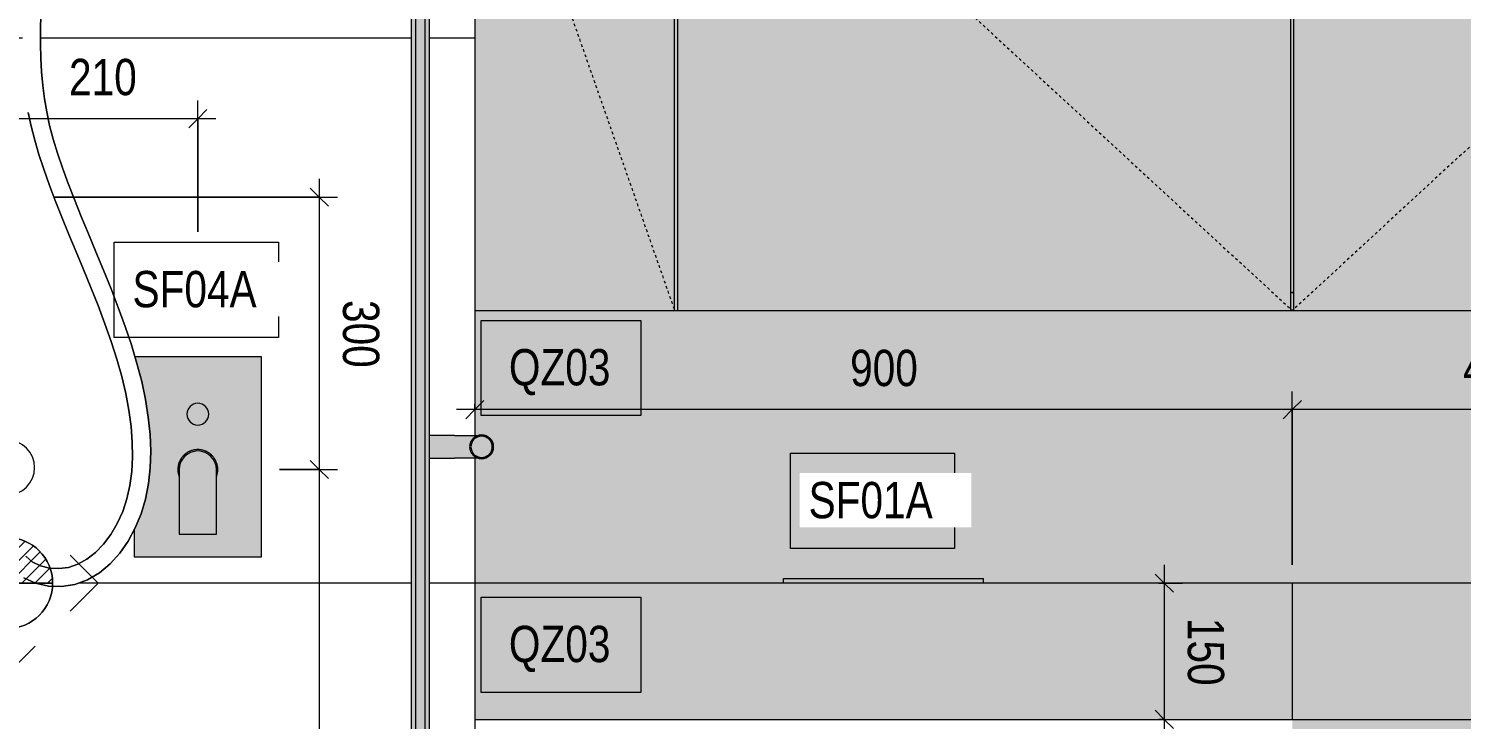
# Model space of a CAD drawing. Header units: millimetres. Extents: x -3813 to 49427, y -492 to 6205.
# Drawn here: x 6667 to 8245, y 675 to 1435 of the extents above; entities that cross this region are included whole.
import ezdxf

# ---------------------------------------------------------------- set-up
doc = ezdxf.new("R2010")
doc.units = ezdxf.units.MM
doc.linetypes.add('Dash', pattern=[6, 3, -3])
for name, color, linetype, lineweight in [('A-_ANOT----_A', 7, 'Continuous', 9), ('A-_ANOT----_D', 7, 'Continuous', 9), ('A-_ANOT----_D-20', 7, 'Continuous', 9), ('A-_ANOTTEXT_T', 7, 'Continuous', 9), ('A-_DETA----_E', 8, 'Continuous', 18), ('A-_DETA----_ED', 7, 'Continuous', 18), ('A-_DOOR----_E', 7, 'Continuous', 18), ('A-_FURT----_E', 7, 'Continuous', 18), ('A-_FURT----_H', 7, 'Dash', 18), ('A-_GENM----_M', 7, 'Continuous', 18), ('A-_WALL----_E', 1, 'Continuous', 18), ('A-_WALL----_H', 1, 'Continuous', 35), ('M-_SANIFIXR_A', 7, 'Continuous', 9), ('M-_SANIFIXR_E', 7, 'Continuous', 18)]:
    doc.layers.add(name, color=color, linetype=linetype, lineweight=lineweight)
doc.styles.add('AMGDT', font='AMGDT___.ttf', dxfattribs={"height": 50})
doc.styles.add('Arial_1', font='arial.ttf', dxfattribs={"width": 0.8, "height": 40})
doc.dimstyles.new('BSS_Diagonal_2_0mm_Arial_Right', dxfattribs={"dimscale": 304.8, "dimtxt": 40.810376, "dimasz": 0.065617, "dimexe": 0.065617, "dimexo": 0.065617, "dimgap": 0.045932, "dimtad": 1, "dimdec": 0, "dimzin": 0, "dimdsep": 46, "dimtxsty": 'Arial_1', "dimblk1": 'OBLIQUE', "dimblk2": 'OBLIQUE', "dimsah": 1, "dimcen": 0.09, "dimdle": 0.065617, "dimazin": 0, "dimtfac": 1, "dimtdec": 4, "dimtix": 1, "dimtmove": 0, "dimatfit": 3, "dimfxl": 1, "dimtvp": 1, "dimtolj": 1, "dimtzin": 0, "dimarcsym": 2})
pattern_1 = [(0, (7243.45, 225), (0, 600), []), (90, (7243.45, 225), (-600, 4e-14), [])]
pattern_2 = [(45, (-48.321, 0), (-7.07107, 7.07107), [])]

# ---------------------------------------------------------------- blocks, each defined once
blk = doc.blocks.new('BSS_Shower Door Hand Rail - BSS_Shower Door Hand Rail-1428563-ELEVATION C')
at = {"layer": 'A-_GENM----_M'}
for points in [[(1001.1, 975), (1007.5, 975), (1007.5, 987.5), (980, 987.5), (980, 975), (998.9, 975)], [(1024.8, 975), (1025, 975), (1025.4, 978.2), (1027.3, 982.1), (1029.2, 984.3), (1031.4, 985.8), (1034.3, 987.1), (1036.8, 987.2), (1030, 987.4), (1027.2, 987.2), (1018, 987.4), (1010, 987.5), (1007.5, 987.4), (1007.5, 975), (1024.8, 975)], [(1037.5, 962.5), (1046.3, 966.2), (1050, 975), (1046.3, 983.8), (1037.5, 987.5), (1028.7, 983.8), (1025, 975), (1028.7, 966.2), (1030, 965.6)], [(998.9, 962.5), (1007.5, 962.6), (1007.5, 975), (980, 975), (980, 962.5)], [(1007.5, 962.5), (1036.7, 962.8), (1036.3, 963), (1034.3, 962.9), (1030.7, 964.6), (1028.2, 966.8), (1026.9, 968.8), (1025.4, 971.8), (1024.8, 975), (1007.5, 975), (1007.5, 962.6)]]:
    blk.add_hatch(color=256, dxfattribs=at).paths.add_polyline_path(points)
for p, q in [((1007.5, 987.5), (980, 987.5)), ((980, 962.5), (1007.5, 962.5))]:
    blk.add_line(p, q, dxfattribs=at)
at = {"layer": 'A-_GENM----_M', "flags": 128}
for points in [[(1007.5, 987.5), (1008.7, 987.5), (1009.9, 987.5), (1011.1, 987.5), (1012.3, 987.5), (1013.5, 987.5), (1014.6, 987.5), (1015.8, 987.5), (1016.9, 987.5), (1018.1, 987.5), (1019.2, 987.5), (1020.3, 987.5), (1021.4, 987.5), (1022.4, 987.5), (1023.4, 987.5), (1024.4, 987.5), (1025.4, 987.5), (1026.4, 987.5), (1027.3, 987.5), (1028.2, 987.5), (1029, 987.5), (1029.8, 987.5), (1030.6, 987.5), (1031.4, 987.5), (1032.1, 987.5), (1032.7, 987.5), (1033.4, 987.5), (1034, 987.5), (1034.5, 987.5), (1035, 987.5), (1035.5, 987.5), (1035.9, 987.5), (1036.2, 987.5), (1036.6, 987.5), (1036.8, 987.5), (1037.1, 987.5), (1037.2, 987.5), (1037.4, 987.5), (1037.5, 987.5), (1037.5, 987.5)], [(1037.5, 987.5), (1038, 987.5), (1038.5, 987.5), (1039, 987.4), (1039.5, 987.3), (1040, 987.3), (1040.5, 987.1), (1041, 987), (1041.4, 986.9), (1041.9, 986.7), (1042.4, 986.5), (1042.8, 986.3), (1043.3, 986.1), (1043.7, 985.8), (1044.1, 985.6), (1044.6, 985.3), (1045, 985), (1045.4, 984.7), (1045.7, 984.4), (1046.1, 984.1), (1046.5, 983.7), (1046.8, 983.3), (1047.1, 983), (1047.4, 982.6), (1047.7, 982.2), (1048, 981.8), (1048.3, 981.3), (1048.5, 980.9), (1048.8, 980.4), (1049, 980), (1049.2, 979.5), (1049.3, 979.1), (1049.5, 978.6), (1049.6, 978.1), (1049.7, 977.6), (1049.8, 977.1), (1049.9, 976.6), (1049.9, 976.1), (1050, 975.6), (1050, 975.1), (1050, 975)], [(1037.5, 962.5), (1037.4, 962.5), (1037.3, 962.5), (1037.1, 962.5), (1036.9, 962.5), (1036.6, 962.5), (1036.3, 962.5), (1036, 962.5), (1035.6, 962.5), (1035.1, 962.5), (1034.6, 962.5), (1034.1, 962.5), (1033.5, 962.5), (1032.9, 962.5), (1032.3, 962.5), (1031.6, 962.5), (1030.8, 962.5), (1030.1, 962.5), (1029.2, 962.5), (1028.4, 962.5), (1027.5, 962.5), (1026.6, 962.5), (1025.7, 962.5), (1024.7, 962.5), (1023.7, 962.5), (1022.7, 962.5), (1021.6, 962.5), (1020.6, 962.5), (1019.5, 962.5), (1018.4, 962.5), (1017.2, 962.5), (1016.1, 962.5), (1014.9, 962.5), (1013.8, 962.5), (1012.6, 962.5), (1011.4, 962.5), (1010.2, 962.5), (1009, 962.5), (1007.8, 962.5), (1007.5, 962.5)], [(1050, 975), (1050, 974.5), (1050, 974), (1049.9, 973.5), (1049.8, 973), (1049.8, 972.5), (1049.6, 972), (1049.5, 971.5), (1049.4, 971.1), (1049.2, 970.6), (1049, 970.1), (1048.8, 969.7), (1048.6, 969.2), (1048.3, 968.8), (1048.1, 968.4), (1047.8, 967.9), (1047.5, 967.5), (1047.2, 967.1), (1046.9, 966.8), (1046.6, 966.4), (1046.2, 966), (1045.8, 965.7), (1045.5, 965.4), (1045.1, 965.1), (1044.7, 964.8), (1044.3, 964.5), (1043.8, 964.2), (1043.4, 964), (1042.9, 963.7), (1042.5, 963.5), (1042, 963.3), (1041.6, 963.2), (1041.1, 963), (1040.6, 962.9), (1040.1, 962.8), (1039.6, 962.7), (1039.1, 962.6), (1038.6, 962.6), (1038.1, 962.5), (1037.6, 962.5), (1037.5, 962.5)]]:
    blk.add_lwpolyline(points, dxfattribs=at)
at = {"layer": 'A-_GENM----_M', "lineweight": 35}
for start, end in [(0, 180), (180, 0)]:
    blk.add_arc((1037.5, 975), 12.5, start, end, dxfattribs=at)
blk = doc.blocks.new('BSS_BASIN CABINET_C5-MASTER BATH - BSS_BASIN CABINET_C5-MASTER BATH-1443924-ELEVATION C')
at = {"layer": 'A-_GENM----_M'}
for points in [[(1030, 675), (1930, 675), (1930, 825), (1030, 825)], [(1930, 675), (2830, 675), (2830, 825), (1930, 825)], [(2644.3, 655), (2810, 655), (2810, 675), (1950, 675), (1950, 655), (2612.5, 655)]]:
    blk.add_hatch(color=256, dxfattribs=at).paths.add_polyline_path(points)
h = blk.add_hatch(color=256, dxfattribs=at)
h.paths.add_polyline_path([(1930, 225), (1950, 225), (1950, 675), (1930, 675), (1930, 245)])
h.paths.add_polyline_path([(2830, 225), (2830, 675), (2810, 675), (2810, 225)])
for p, q in [((1930, 825), (1030, 825)), ((1930, 825), (1930, 675)), ((2830, 825), (1930, 825)), ((1030, 675), (1930, 675)), ((1930, 675), (2830, 675))]:
    blk.add_line(p, q, dxfattribs=at)
blk = doc.blocks.new('BSS_MIRROR CABINET_C5-MASTER BATH - BSS_MIRROR CABINET_C5-MASTER BATH-1428565-ELEVATION C')
at = {"layer": 'A-_FURT----_E'}
h = blk.add_hatch(color=256, dxfattribs=at)
h.paths.add_polyline_path([(1030, 1125), (1250, 1125), (1250, 2380), (1030, 2380), (1030, 1247.7)])
h.paths.add_polyline_path([(1253, 1125), (1928.5, 1125), (1928.5, 2380), (1253, 2380), (1253, 1247.7)])
h = blk.add_hatch(color=256, dxfattribs=at)
h.paths.add_polyline_path([(2610, 1125), (2610, 2380), (2607, 2380), (2607, 1125)])
h.paths.add_polyline_path([(1250, 1125), (1253, 1125), (1253, 2380), (1250, 2380), (1250, 1145)])
h.paths.add_polyline_path([(1931.5, 1125), (1931.5, 1145), (1928.5, 1145), (1928.5, 1125)])
h.paths.add_polyline_path([(1928.5, 2360), (1931.5, 2360), (1931.5, 2380), (1928.5, 2380), (1928.5, 2363.7)])
h = blk.add_hatch(color=256, dxfattribs=at)
h.paths.add_polyline_path([(2233, 1125), (2607, 1125), (2607, 2380), (1931.5, 2380), (1931.5, 1125)])
h.paths.add_polyline_path([(2644.3, 1125), (2830, 1125), (2830, 2380), (2610, 2380), (2610, 1125)])
blk.add_hatch(color=256, dxfattribs=at).paths.add_polyline_path([(1931.5, 1145), (1931.5, 2360), (1928.5, 2360), (1928.5, 1145)])
for p, q in [((1250, 1125), (1250, 2380)), ((1253, 2380), (1253, 1125)), ((1928.5, 1125), (1928.5, 2380)), ((1931.5, 2380), (1931.5, 1125)), ((1928.5, 1145), (1931.5, 1145)), ((1931.5, 1145), (1928.5, 1145)), ((1030, 1125), (1250, 1125)), ((1250, 1125), (1253, 1125)), ((1253, 1125), (1928.5, 1125)), ((1928.5, 1125), (1931.5, 1125)), ((1931.5, 1125), (2607, 1125))]:
    blk.add_line(p, q, dxfattribs=at)
at = {"layer": 'A-_FURT----_H'}
for p, q in [((1030, 1752.5), (1250, 1125)), ((1250, 1752.5), (1930, 1125)), ((2610, 1752.5), (1930, 1125))]:
    blk.add_line(p, q, dxfattribs=at)
blk = doc.blocks.new('BSS_GESSI_SM_49079 - 29046000-1428573-ELEVATION C')
at = {"layer": 'M-_SANIFIXR_E'}
h = blk.add_hatch(color=256, dxfattribs=at)
h.paths.add_polyline_path([(664.4, 854), (795, 854), (795, 1074), (655.8, 1074), (659.2, 1062.2), (664.1, 1042.5), (667.6, 1025.2), (670.8, 1004.1), (672.5, 988.1), (673.2, 968.7), (672.6, 950.9), (670.4, 932.4), (667.4, 917.3), (662.3, 900.3), (655.2, 883.9), (655, 883.2), (655, 854)])
h.paths.add_polyline_path([(704.5, 879), (704.3, 942.8), (703.7, 944.3), (703, 950), (704.1, 956.8), (705.6, 960.3), (705.9, 961), (709.4, 965.6), (714.7, 969.4), (719.7, 971.3), (725, 972), (731.8, 970.9), (735.6, 969.2), (736.5, 968.7), (740.6, 965.6), (744.4, 960.3), (746.3, 955.1), (747, 950), (745.9, 943.2), (745.5, 942.4), (745.5, 879)])
h.paths.add_polyline_path([(725, 999), (724.2, 999.4), (719.4, 1000.5), (716.4, 1002.9), (715.4, 1004.8), (713.3, 1008.7), (713, 1011), (713.4, 1013.3), (715.4, 1018.1), (716.6, 1019.6), (718.8, 1021), (721.5, 1021.9), (725.5, 1022.8), (726.2, 1022.6), (730.9, 1021.3), (733.6, 1019.1), (734.9, 1016.7), (736.7, 1013.3), (737, 1011), (736.6, 1008.7), (734.5, 1003.9), (732.8, 1002), (731.3, 1001), (728.9, 1000.2), (725.3, 999.1)])
for points in [[(725, 999), (725, 1023), (716.5, 1019.4), (713, 1011), (716.5, 1002.5), (722.3, 1000.1)], [(725, 999), (733.5, 1002.5), (737, 1011), (733.5, 1019.5), (725, 1023), (725, 1000.7)], [(704.5, 942.4), (704.5, 950), (705.4, 955.7), (707.2, 960.3), (710.5, 964.5), (714.9, 967.8), (719.7, 969.8), (725, 970.5), (725, 972), (718.2, 970.9), (711.6, 967.3), (707.1, 962.7), (704, 956.3), (703, 950), (704.3, 942.8)], [(704.5, 879), (745.5, 879), (745.5, 950), (744.6, 955.7), (742.8, 960.3), (739.5, 964.5), (735.2, 967.8), (730.3, 969.8), (725, 970.5), (719.7, 969.8), (714.7, 967.7), (710.5, 964.5), (707.2, 960.3), (705.2, 955.3), (704.5, 950), (704.5, 906.3)], [(745.5, 942.4), (746, 943.7), (747, 950), (745.9, 956.8), (742.6, 963.1), (737.4, 968), (731.3, 971), (725, 972), (725.1, 970.5), (730.3, 969.8), (735.3, 967.7), (739.5, 964.5), (742.8, 960.1), (744.8, 955.1), (745.5, 948.8), (745.5, 942.4)]]:
    blk.add_hatch(color=256, dxfattribs=at).paths.add_polyline_path(points)
h = blk.add_hatch(color=256, dxfattribs=at)
h.paths.add_polyline_path([(724.2, 999.4), (717.3, 1001.9), (719.7, 1000.4), (722.3, 999.8)])
h.paths.add_polyline_path([(716.2, 1003.2), (713, 1011), (713.3, 1008.7), (716.1, 1003.5)])
h.paths.add_polyline_path([(713, 1011), (716.1, 1018.9), (714.9, 1017.1), (713.4, 1013.3), (713.2, 1012.2)])
h.paths.add_polyline_path([(716.5, 1019.5), (723.7, 1022.5), (718.8, 1021), (717.9, 1020.5), (716.6, 1019.6)])
h = blk.add_hatch(color=256, dxfattribs=at)
h.paths.add_polyline_path([(726.3, 999.5), (730.5, 1000.7), (732.1, 1001.5), (732.6, 1002.2), (726.8, 999.7)])
h.paths.add_polyline_path([(737, 1011), (736.7, 1013.3), (734.6, 1016.7), (736.6, 1012)])
h.paths.add_polyline_path([(733.5, 1002.5), (734.9, 1004.3), (736.6, 1008.7), (737, 1011), (733.6, 1002.7)])
h.paths.add_polyline_path([(733.5, 1019.5), (730.6, 1021.5), (726.2, 1022.5), (733.3, 1019.6)])
for p, q in [((795, 1074), (655.8, 1074)), ((795, 854), (795, 1074)), ((704.5, 950), (704.5, 879)), ((745.5, 879), (745.5, 950)), ((655, 883.5), (655, 854)), ((704.5, 879), (745.5, 879)), ((655, 854), (795, 854))]:
    blk.add_line(p, q, dxfattribs=at)
at = {"layer": 'M-_SANIFIXR_E', "flags": 128}
for points in [[(725, 972), (724.1, 972), (723.2, 971.9), (722.4, 971.8), (721.5, 971.7), (720.6, 971.6), (719.8, 971.4), (718.9, 971.1), (718.1, 970.9), (717.2, 970.6), (716.4, 970.3), (715.6, 969.9), (714.8, 969.5), (714.1, 969.1), (713.3, 968.6), (712.6, 968.2), (711.9, 967.6), (711.2, 967.1), (710.5, 966.5), (709.8, 965.9), (709.2, 965.3), (708.6, 964.7), (708, 964), (707.5, 963.3), (707, 962.6), (706.5, 961.9), (706, 961.1), (705.6, 960.4), (705.2, 959.6), (704.8, 958.8), (704.5, 958), (704.2, 957.1), (703.9, 956.3), (703.7, 955.5), (703.5, 954.6), (703.3, 953.7), (703.2, 952.9), (703.1, 952), (703, 951.1), (703, 950.2), (703, 949.4), (703.1, 948.5), (703.1, 947.6), (703.2, 946.7), (703.4, 945.9), (703.6, 945), (703.8, 944.1), (704, 943.3), (704.3, 942.5), (704.5, 942)], [(745.5, 942), (745.8, 942.9), (746.1, 943.7), (746.3, 944.5), (746.5, 945.4), (746.7, 946.3), (746.8, 947.1), (746.9, 948), (747, 948.9), (747, 949.8), (747, 950.6), (746.9, 951.5), (746.9, 952.4), (746.8, 953.3), (746.6, 954.1), (746.4, 955), (746.2, 955.9), (746, 956.7), (745.7, 957.5), (745.4, 958.3), (745, 959.2), (744.6, 959.9), (744.2, 960.7), (743.8, 961.5), (743.3, 962.2), (742.8, 962.9), (742.3, 963.6), (741.7, 964.3), (741.1, 965), (740.5, 965.6), (739.9, 966.2), (739.2, 966.8), (738.5, 967.4), (737.8, 967.9), (737.1, 968.4), (736.3, 968.9), (735.6, 969.3), (734.8, 969.7), (734, 970.1), (733.2, 970.4), (732.4, 970.7), (731.5, 971), (730.7, 971.3), (729.8, 971.5), (729, 971.6), (728.1, 971.8), (727.2, 971.9), (726.4, 972), (725.5, 972), (725, 972)]]:
    blk.add_lwpolyline(points, dxfattribs=at)
at = {"layer": 'M-_SANIFIXR_E'}
for centre, radius, start, end in [((725, 1011), 12, 90, 270), ((725, 1011), 12, 270, 90), ((725, 950), 20.5, 0, 180), ((725, 950), 22, 129.5802, 140.4198), ((725, 950), 22, 111.9872, 123.4498), ((725, 950), 22, 90, 106.682), ((725, 950), 22, 73.318, 90), ((725, 950), 22, 56.5502, 68.0128), ((725, 950), 22, 39.7067, 50.4198), ((725, 950), 22, 163.318, 196.682), ((725, 950), 22, 146.4119, 158.0128), ((725, 950), 22, 21.9872, 33.5881), ((725, 950), 22, 343.318, 16.682)]:
    blk.add_arc(centre, radius, start, end, dxfattribs=at)
blk = doc.blocks.new('BSS_Shower Glass Door - 650_2200-1428577-ELEVATION C')
at = {"layer": 'A-_DOOR----_E'}
blk.add_hatch(color=256, dxfattribs=at).paths.add_polyline_path([(975, -20), (975, 2180), (965, 2180), (965, -20)])
blk = doc.blocks.new('BSS_TECE_AP_9240402 - Flush Plate-1332229-ELEVATION C')
at = {"layer": 'M-_SANIFIXR_E'}
blk.add_hatch(color=256, dxfattribs=at).paths.add_polyline_path([(1370, 825), (1590, 825), (1590, 830), (1370, 830)])
for p, q in [((1370, 830), (1590, 830)), ((1370, 825), (1370, 830)), ((1590, 825), (1590, 830))]:
    blk.add_line(p, q, dxfattribs=at)
blk = doc.blocks.new('BSS_HAND SHOWER SET_MASTER BATH - BSS_HAND SHOWER SET_MASTER BATH-1372171-ELEVATION C')
at = {"layer": 'M-_SANIFIXR_E', "flags": 128}
for points in [[(533.3, 830.8), (546.4, 824.8), (560.5, 821.6), (575, 821.1), (589.6, 823.4), (603.6, 828.6), (616.6, 836.3), (628.4, 846.2), (639, 858), (648.3, 871.2), (656.2, 885.8), (662.7, 901.3), (667.5, 917.6), (670.9, 934.6), (672.7, 952.1), (673.2, 970.2), (672.5, 988.7), (670.5, 1007.7), (667.3, 1027), (663.2, 1046.8), (658, 1066.9), (651.9, 1087.2), (645, 1107.7), (637.5, 1128.4), (629.5, 1149), (621.3, 1169.4), (612.9, 1189.6), (604.7, 1209.4), (596.7, 1228.6), (589.1, 1247.3), (582.1, 1265.1), (575.9, 1282.1), (570.5, 1298.3), (565.9, 1313.9), (561.9, 1329), (558.7, 1343.7), (556.1, 1358.3), (554.2, 1373), (552.8, 1387.8), (552, 1402.9), (551.8, 1418.5), (551.9, 1434.4), (552.3, 1450.5)], [(552.3, 1450.5), (551.9, 1434.4), (551.8, 1418.5), (552, 1402.9), (552.8, 1387.8), (554.2, 1373), (556.1, 1358.3), (558.7, 1343.7), (561.9, 1329), (565.9, 1313.9), (570.5, 1298.3), (575.9, 1282.1), (582.1, 1265.1), (589.1, 1247.3), (596.7, 1228.6), (604.7, 1209.4), (612.9, 1189.6), (621.3, 1169.4), (629.5, 1149), (637.5, 1128.4), (645, 1107.7), (651.9, 1087.2), (658, 1066.9), (663.2, 1046.8), (667.3, 1027), (670.5, 1007.7), (672.5, 988.7), (673.2, 970.2), (672.7, 952.1), (670.9, 934.6), (667.5, 917.6), (662.7, 901.3), (656.2, 885.8), (648.3, 871.2), (639, 858), (628.4, 846.2), (616.6, 836.3), (603.6, 828.6), (589.6, 823.4), (575, 821.1), (560.5, 821.6), (546.4, 824.8), (533.3, 830.8)], [(538.4, 1343.3), (541.6, 1328.1), (545.4, 1312.7), (550, 1296.9), (555.3, 1280.6), (561.3, 1263.7), (568, 1246.1), (575.4, 1227.8), (583.1, 1209), (591.2, 1189.8), (599.3, 1170.2), (607.4, 1150.4), (615.3, 1130.5), (622.7, 1110.6), (629.6, 1090.9), (635.8, 1071.4), (641.2, 1052.3), (645.6, 1033.6), (649.1, 1015.3), (651.6, 997.6), (652.9, 980.3), (653.2, 963.7), (652.3, 947.7), (650.2, 932.3), (646.9, 917.7), (642.3, 903.8), (636.4, 890.7), (629.3, 878.6), (621.3, 867.8), (612.4, 858.6), (602.9, 851.2), (593, 845.7), (582.7, 842.3), (572.1, 841), (561.7, 841.6), (551.7, 844.2), (542.8, 848.5), (535.6, 854.5)], [(535.6, 854.5), (542.8, 848.5), (551.7, 844.2), (561.7, 841.6), (572.1, 841), (582.7, 842.3), (593, 845.7), (602.9, 851.2), (612.4, 858.6), (621.3, 867.8), (629.3, 878.6), (636.4, 890.7), (642.3, 903.8), (646.9, 917.7), (650.2, 932.3), (652.3, 947.7), (653.2, 963.7), (652.9, 980.3), (651.6, 997.6), (649.1, 1015.3), (645.6, 1033.6), (641.2, 1052.3), (635.8, 1071.4), (629.6, 1090.9), (622.7, 1110.6), (615.3, 1130.5), (607.4, 1150.4), (599.3, 1170.2), (591.2, 1189.8), (583.1, 1209), (575.4, 1227.8), (568, 1246.1), (561.3, 1263.7), (555.3, 1280.6), (550, 1296.9), (545.4, 1312.7), (541.6, 1328.1), (538.4, 1343.3)]]:
    blk.add_lwpolyline(points, dxfattribs=at)
at = {"layer": 'M-_SANIFIXR_E'}
for start, end in [(0, 180), (180, 0)]:
    blk.add_arc((515, 952.2), 30.3, start, end, dxfattribs=at)
blk = doc.blocks.new('BSS_Tile Setting Out Point - BSS_Tile Setting Out Point-494469-ELEVATION C')
at = {"layer": 'A-_ANOT----_A'}
h = blk.add_hatch(dxfattribs=at)
h.set_pattern_fill('FP_20', color=170, style=0, pattern_type=2)
h.set_pattern_definition(pattern_2)
edge = h.paths.add_edge_path()
edge.add_line((515, 825), (515, 875.2))
edge.add_arc((515, 825), 50.2, 0, 90, ccw=False)
edge.add_line((565.2, 825), (515, 825))
h = blk.add_hatch(dxfattribs=at)
h.set_pattern_fill('FP_20', color=170, style=0, pattern_type=2)
h.set_pattern_definition(pattern_2)
edge = h.paths.add_edge_path()
edge.add_line((515, 825), (515, 774.8))
edge.add_arc((515, 825), 50.2, 180, 270, ccw=False)
edge.add_line((464.8, 825), (515, 825))
at = {"layer": 'A-_ANOT----_A', "color": 170}
for p, q in [((515, 875.2), (515, 825)), ((515, 825), (515, 875.2)), ((445.6, 855.9), (414.7, 825)), ((584.4, 855.9), (615.3, 825)), ((445.6, 794.1), (414.7, 825)), ((515, 825), (464.8, 825)), ((464.8, 825), (515, 825)), ((515, 825), (565.2, 825)), ((515, 774.8), (515, 825)), ((515, 825), (515, 774.8)), ((565.2, 825), (515, 825)), ((584.4, 794.1), (615.3, 825)), ((484.1, 755.6), (515, 724.7)), ((545.9, 755.6), (515, 724.7))]:
    blk.add_line(p, q, dxfattribs=at)
blk.add_circle((515, 825), 50.2, dxfattribs=at)
for start, end in [(90, 180), (0, 90), (180, 270), (270, 360)]:
    blk.add_arc((515, 825), 50.2, start, end, dxfattribs=at)
at = {"layer": 'A-_ANOT----_A', "color": 5, "insert": (352.3, 786.2), "char_height": 50, "width": 120.253, "attachment_point": 1, "style": 'AMGDT'}
blk.add_mtext('SP', dxfattribs=at)
blk = doc.blocks.new('DIMBLOCK80-ELEVATION C')
at = {"layer": 'A-_ANOT----_D-20', "lineweight": 18}
for p, q in [((6643.5, 1336.3), (6653.5, 1346.3)), ((6853.5, 1336.3), (6863.5, 1346.3)), ((6643.5, 1336.3), (6633.5, 1326.3)), ((6853.5, 1336.3), (6843.5, 1326.3))]:
    blk.add_line(p, q, dxfattribs=at)
at = {"layer": 'A-_ANOT----_D-20'}
for p, q in [((6643.5, 1342.1), (6643.5, 1316.3)), ((6643.5, 1336.3), (6643.5, 1342.1)), ((6853.5, 1211.9), (6853.5, 1356.3)), ((6873.5, 1336.3), (6643.5, 1336.3)), ((6853.5, 1336.3), (6853.5, 1211.9))]:
    blk.add_line(p, q, dxfattribs=at)
at = {"layer": 'A-_ANOT----_D-20', "color": 0, "insert": (6711.7, 1402.2), "char_height": 40, "width": 88.15, "attachment_point": 1, "line_spacing_factor": 0.941778, "style": 'Arial_1'}
blk.add_mtext('210', dxfattribs=at)
blk = doc.blocks.new('_Oblique')
at = {"color": 0, "linetype": 'ByBlock', "lineweight": -2}
blk.add_line((-0.5, -0.5), (0.5, 0.5), dxfattribs=at)
blk = doc.blocks.new('DIMBLOCK83-ELEVATION C')
at = {"layer": 'A-_ANOT----_D-20'}
for p, q in [((6987.3, 1270), (6987.3, 950)), ((6695.4, 1250), (7007.3, 1250)), ((6987.3, 1250), (6695.4, 1250)), ((6943.5, 950), (7007.3, 950)), ((6987.3, 950), (6943.5, 950))]:
    blk.add_line(p, q, dxfattribs=at)
at = {"layer": 'A-_ANOT----_D-20', "lineweight": 18}
for p, q in [((6987.3, 1250), (6977.3, 1260)), ((6987.3, 1250), (6997.3, 1240)), ((6987.3, 950), (6977.3, 960)), ((6987.3, 950), (6997.3, 940))]:
    blk.add_line(p, q, dxfattribs=at)
at = {"layer": 'A-_ANOT----_D-20', "color": 0, "insert": (7053.3, 1136.7), "char_height": 40, "width": 88.15, "attachment_point": 1, "rotation": 270, "line_spacing_factor": 0.941778, "style": 'Arial_1'}
blk.add_mtext('300', dxfattribs=at)
blk = doc.blocks.new('DIMBLOCK84-ELEVATION C')
at = {"layer": 'A-_ANOT----_D-20'}
for p, q in [((6943.5, 950), (7007.3, 950)), ((6987.3, 950), (6943.5, 950)), ((6987.3, 950), (6987.3, -70)), ((6981.5, -50), (7007.3, -50)), ((6987.3, -50), (6981.5, -50))]:
    blk.add_line(p, q, dxfattribs=at)
at = {"layer": 'A-_ANOT----_D-20', "lineweight": 18}
for p, q in [((6987.3, 950), (6977.3, 960)), ((6987.3, 950), (6997.3, 940)), ((6987.3, -50), (6977.3, -40)), ((6987.3, -50), (6997.3, -60))]:
    blk.add_line(p, q, dxfattribs=at)
at = {"layer": 'A-_ANOT----_D-20', "color": 0, "insert": (7053.3, 499), "char_height": 40, "width": 117.534, "attachment_point": 1, "rotation": 270, "line_spacing_factor": 0.941778, "style": 'Arial_1'}
blk.add_mtext('1000', dxfattribs=at)
blk = doc.blocks.new('DIMBLOCK91-ELEVATION C')
at = {"layer": 'A-_ANOT----_D-20'}
for p, q in [((8058.5, 845), (8058.5, 1036)), ((8508.5, 990.5), (8508.5, 1036)), ((8508.5, 1016), (8058.5, 1016)), ((8058.5, 1016), (8058.5, 845)), ((8508.5, 1016), (8508.5, 990.5))]:
    blk.add_line(p, q, dxfattribs=at)
at = {"layer": 'A-_ANOT----_D-20', "lineweight": 18}
for p, q in [((8058.5, 1016), (8068.5, 1026)), ((8508.5, 1016), (8518.5, 1026)), ((8058.5, 1016), (8048.5, 1006)), ((8508.5, 1016), (8498.5, 1006))]:
    blk.add_line(p, q, dxfattribs=at)
at = {"layer": 'A-_ANOT----_D-20', "color": 0, "insert": (8246.7, 1081.9), "char_height": 40, "width": 88.15, "attachment_point": 1, "line_spacing_factor": 0.941778, "style": 'Arial_1'}
blk.add_mtext('450', dxfattribs=at)
blk = doc.blocks.new('DIMBLOCK92-ELEVATION C')
at = {"layer": 'A-_ANOT----_D-20', "lineweight": 18}
for p, q in [((7158.5, 1016), (7168.5, 1026)), ((8058.5, 1016), (8068.5, 1026)), ((7158.5, 1016), (7148.5, 1006)), ((8058.5, 1016), (8048.5, 1006))]:
    blk.add_line(p, q, dxfattribs=at)
at = {"layer": 'A-_ANOT----_D-20'}
for p, q in [((8058.5, 845), (8058.5, 1036)), ((8058.5, 1016), (7138.5, 1016)), ((7158.5, 1021.9), (7158.5, 996)), ((7158.5, 1016), (7158.5, 1021.9)), ((8058.5, 1016), (8058.5, 845))]:
    blk.add_line(p, q, dxfattribs=at)
at = {"layer": 'A-_ANOT----_D-20', "color": 0, "insert": (7571.7, 1081.9), "char_height": 40, "width": 88.15, "attachment_point": 1, "line_spacing_factor": 0.941778, "style": 'Arial_1'}
blk.add_mtext('900', dxfattribs=at)
blk = doc.blocks.new('DIMBLOCK107-ELEVATION C')
at = {"layer": 'A-_ANOT----_D-20'}
for p, q in [((7917.6, 845), (7917.6, 655)), ((7911.7, 825), (7937.6, 825)), ((7917.6, 825), (7911.7, 825)), ((7911.7, 675), (7937.6, 675)), ((7917.6, 675), (7911.7, 675))]:
    blk.add_line(p, q, dxfattribs=at)
at = {"layer": 'A-_ANOT----_D-20', "lineweight": 18}
for p, q in [((7917.6, 825), (7907.6, 835)), ((7917.6, 825), (7927.6, 815)), ((7917.6, 675), (7907.6, 685)), ((7917.6, 675), (7927.6, 665))]:
    blk.add_line(p, q, dxfattribs=at)
at = {"layer": 'A-_ANOT----_D-20', "color": 0, "insert": (7983.5, 786.7), "char_height": 40, "width": 88.15, "attachment_point": 1, "rotation": 270, "line_spacing_factor": 0.941778, "style": 'Arial_1'}
blk.add_mtext('150', dxfattribs=at)

msp = doc.modelspace()

# ---------------------------------------------------------------- hatches: boundary and pattern name
at = {"layer": 'A-_DETA----_ED'}
h = msp.add_hatch(color=5, dxfattribs=at)
h.paths.add_polyline_path([(7093.5, -25), (7093.5, 2400), (7088.5, 2400), (7088.5, -25)])
h.paths.add_polyline_path([(7108.5, -25), (7108.5, 2400), (7103.5, 2400), (7103.5, -25)])
at = {"layer": 'A-_WALL----_E'}
h = msp.add_hatch(color=256, dxfattribs=at)
h.paths.add_polyline_path([(8487.8, 921.4), (8487.9, 921.7), (8487.8, 921.4)])
h.paths.add_polyline_path([(8487.8, 921.4), (8487.3, 921.9), (8487.5, 922), (8487.7, 921.4)])
h.paths.add_polyline_path([(8487.2, 920.5), (8487.3, 920.9), (8487.7, 920.5), (8487.8, 920.7), (8487.8, 921.3), (8488.1, 921.3), (8488.4, 921.3), (8488.4, 921.8), (8488.5, 922), (8488.5, 922.1), (8488.9, 922.3), (8488.3, 922.5), (8488.4, 922.9), (8488, 923.2), (8488.3, 923.4), (8488.5, 930.6), (8488.3, 930.4), (8488.1, 929.9), (8488, 929.3), (8487.8, 929.8), (8487.7, 935.9), (8487.2, 921)])
h.paths.add_polyline_path([(8487.8, 945.7), (8487.7, 946.8), (8487.7, 946.2), (8487.8, 945.8)])
h.paths.add_polyline_path([(8488.3, 959.9), (8488, 959.6), (8488, 960.4), (8488.3, 959.9)])
h.paths.add_polyline_path([(8488.6, 965.6), (8488.2, 965.7), (8488.2, 965.9), (8488.5, 965.6)])
h.paths.add_polyline_path([(8731, 825), (8958.5, 825), (8958.5, 1125), (7158.5, 1125), (7158.6, 987.4), (7161.8, 987.5), (7165.2, 987.2), (7166, 987.5), (7166.9, 987.1), (7167, 987), (7174.8, 983.8), (7178.5, 975), (7174.8, 966.2), (7167.5, 963.1), (7167.2, 963), (7165.7, 962.6), (7165.2, 962.8), (7161.1, 962.5), (7158.5, 962.5), (7158.5, 825), (7498.5, 825), (7498.5, 830), (7718.5, 830), (7718.5, 825), (8485.5, 825), (8487.2, 916.1), (8487.2, 917.9), (8487.1, 916.4), (8488.4, 961.3), (8488.6, 967), (8488.3, 967.1), (8488.3, 969.8), (8488.4, 969.8), (8488.7, 969.8), (8488.7, 970.5), (8528.2, 970.5), (8528.3, 970.3), (8528.5, 970.2), (8528.7, 968.7), (8528.7, 966.7), (8528.3, 967), (8528.7, 954.6), (8528.9, 954.5), (8529.1, 954.4), (8528.9, 952.9), (8528.8, 952.7), (8528.9, 952.1), (8529.1, 951.9), (8528.9, 951.2), (8529.1, 951), (8529.2, 950.4), (8529.2, 939.6), (8529.4, 939.5), (8529.7, 930.2), (8531.4, 825), (8567.1, 825)])
h.paths.add_polyline_path([(8529.7, 918.3), (8529.7, 919.9), (8529.7, 918.7)])
h.paths.add_polyline_path([(8528.2, 922.7), (8528.8, 922.9), (8528.5, 922.7), (8528.4, 922.7)])
h.paths.add_polyline_path([(8529.3, 920.1), (8529.7, 921.9), (8529, 932.2), (8528.9, 932.1), (8528.8, 930.5), (8528.6, 930.2), (8528.3, 930), (8528.3, 929.5), (8528.2, 922.7), (8528.3, 922.4), (8528.8, 922.5), (8528.6, 922.1), (8529, 922.4), (8528.8, 921.5), (8529.1, 921.4), (8529.2, 921.3), (8529.4, 921.3), (8529.3, 920.2)])
h.paths.add_polyline_path([(8487.7, 937.5), (8487.8, 937.9), (8487.7, 937.9)])
h.paths.add_polyline_path([(8529.2, 937.5), (8529, 938.2), (8529.1, 937.6)])
h.paths.add_polyline_path([(8488, 937.8), (8488, 937.9), (8488, 937.9)])
h.paths.add_polyline_path([(8529.5, 939.1), (8529.1, 957.3), (8529.5, 940.6)])
h.paths.add_polyline_path([(8529, 955.7), (8528.7, 956), (8529, 956.7), (8529, 956)])
h.paths.add_polyline_path([(8487.9, 956.7), (8488.1, 957.2), (8488.2, 956.9), (8487.9, 956.7)])
h.paths.add_polyline_path([(7162.7, 962.9), (7164.2, 963.2), (7158.5, 965.5), (7158.5, 965.1), (7159.9, 964.2), (7162, 963.2)])
h.paths.add_polyline_path([(8488, 964.7), (8488.1, 968.1), (8488, 964.8)])
h.paths.add_polyline_path([(8528.7, 965.5), (8528.4, 965.6), (8528.8, 966.1), (8528.7, 965.7)])
h.paths.add_polyline_path([(7158.5, 984.4), (7164.9, 987.1), (7162.6, 987), (7159.3, 985.5), (7158.5, 984.9)])
at = {"layer": 'A-_WALL----_H', "lineweight": 18}
h = msp.add_hatch(dxfattribs=at)
h.set_pattern_fill('FP_5', color=256, style=0, pattern_type=2)
h.set_pattern_definition(pattern_1)
h.paths.add_polyline_path([(7080.3, -70), (7088.5, -70), (7088.5, -52.1), (7038.5, -70), (7051.6, -70)])
h.paths.add_polyline_path([(6844.5, -50), (7038.5, -50), (7088.5, -25), (7088.5, 2400), (6671.1, 2400), (6671.1, 2381.5), (6654.5, 2381.5), (6654.5, 2200), (6652.5, 2200), (6652.2, 2198.8), (6652.4, 2198.2), (6653.7, 2198.2), (6653.8, 2195.7), (6654.8, 2195.7), (6654.8, 2187.7), (6655.5, 2187.7), (6655.5, 2180.7), (6653, 2179.9), (6633.3, 2179.9), (6631.5, 2180.7), (6631.5, 2187.7), (6632.2, 2187.7), (6632.3, 2195.7), (6633.3, 2195.8), (6633.5, 2198.2), (6634.8, 2198.2), (6634.9, 2199), (6634.8, 2199.8), (6634.7, 2200), (6632.7, 2200), (6632.7, 2290.8), (6632.7, 2381.5), (6616.1, 2381.5), (6616.1, 2400), (6198.5, 2400), (6198.5, 825), (6398.5, 825), (6398.5, 813), (6198.5, 813), (6198.5, -50), (6831.7, -50)])
h.paths.add_polyline_path([(7108.5, -25), (7138.5, -25), (7138.5, 962.5), (7108.5, 962.5), (7108.5, -25)])
h.paths.add_polyline_path([(6703.5, 821.1), (6688, 821.8), (6674.9, 824.8), (6661.4, 831.2), (6649.8, 840.5), (6645.7, 846.5), (6643.8, 849.4), (6640.3, 855.9), (6636.4, 870.3), (6635.2, 875.2), (6633.5, 904.3), (6633.5, 919.3), (6633.2, 919.5), (6633.2, 923.7), (6633.5, 923.9), (6628.3, 926), (6622, 930.8), (6617.2, 937.1), (6614.2, 944.4), (6613.2, 952.2), (6614.2, 960.1), (6617.2, 967.4), (6622, 973.6), (6628.3, 978.4), (6635.6, 981.5), (6643.5, 982.5), (6651.3, 981.5), (6658.6, 978.4), (6664.9, 973.6), (6669.7, 967.4), (6672.7, 960.1), (6673.7, 952.2), (6672.7, 944.4), (6669.7, 937.1), (6664.6, 930.6), (6658.6, 926), (6653.5, 923.7), (6654.1, 923.9), (6654.1, 919.6), (6653.5, 918.9), (6653.5, 902.3), (6655.1, 878.1), (6658.8, 863.4), (6664.6, 854.1), (6671.6, 848.3), (6680.2, 844.2), (6690.3, 841.6), (6700.6, 841), (6712, 842.6), (6722.2, 846.1), (6732.3, 851.9), (6741.7, 859.5), (6749.7, 867.8), (6758.6, 880), (6765.7, 892.6), (6770.7, 903.8), (6775.8, 919.7), (6778.7, 932.6), (6780.8, 948.7), (6781.7, 963.7), (6781.2, 982.8), (6779.7, 999.9), (6776.8, 1019.4), (6773, 1038.2), (6768.2, 1057.4), (6762.7, 1076.4), (6755.7, 1097.7), (6747.9, 1119.3), (6739.6, 1140.9), (6728.9, 1167.4), (6715.1, 1200.6), (6700, 1237.4), (6691.5, 1259.1), (6686.5, 1272.7), (6681.9, 1286.3), (6676.9, 1302.4), (6672.9, 1316.7), (6669.2, 1332), (6666, 1348.6), (6663.8, 1362.3), (6662.3, 1374.6), (6661, 1392.9), (6660.4, 1409.4), (6660.3, 1428.6), (6660.8, 1450.6), (6661.4, 1470), (6664.8, 1559.1), (6684.8, 1558.3), (6680.6, 1442.4), (6680.3, 1422.4), (6680.4, 1410.7), (6680.7, 1399), (6681.8, 1382.4), (6683.1, 1369.3), (6685.4, 1353.3), (6688, 1340), (6691.4, 1325.1), (6695.7, 1309.1), (6700.9, 1292.6), (6706.4, 1276.4), (6714.5, 1255), (6723.2, 1233.2), (6736, 1202.5), (6754.2, 1158.3), (6763.7, 1134.2), (6769.8, 1117.9), (6775.5, 1101.7), (6782.3, 1080.8), (6784.5, 1074), (6923.5, 1074), (6923.5, 854), (6783.5, 854), (6783.3, 883.3), (6776.3, 870.5), (6767.4, 857.9), (6755.8, 845.4), (6744.7, 836.1), (6731, 828.2), (6717.6, 823.4), (6704, 821.2)])
h.paths.add_polyline_path([(6874.5, 943.7), (6874.7, 944.3), (6874.5, 944.3)])
h.paths.add_polyline_path([(6873.7, 958.2), (6872.5, 961), (6872.2, 961), (6873.3, 959)])
h.paths.add_polyline_path([(6833.2, 958.2), (6835.2, 962), (6834.1, 960.3), (6833.7, 959.2)])
h.paths.add_polyline_path([(6870.3, 963.9), (6869, 965.6), (6867.9, 966.2), (6870.2, 963.9)])
h.paths.add_polyline_path([(6836.6, 963.9), (6838.9, 966.4), (6837.9, 965.6), (6837.1, 964.5)])
h.paths.add_polyline_path([(6841.4, 968.2), (6842.9, 969.2), (6842.3, 968.9), (6841.6, 968.4)])
h.paths.add_polyline_path([(6865.5, 968.2), (6863.7, 969.4), (6864.1, 968.9), (6864.7, 968.7)])
h.paths.add_polyline_path([(7138.5, 987.5), (7138.5, 2400), (7108.5, 2400), (7108.5, 987.5), (7136, 987.5)])
h.paths.add_polyline_path([(6632.4, 1250), (6629.8, 1250), (6629.8, 1268.8), (6632.4, 1268.8), (6632.2, 1652.3), (6631.3, 1651.9), (6624.3, 1651.9), (6623.3, 1652.9), (6623.3, 1688.6), (6624.2, 1689.5), (6631.5, 1689.5), (6632.5, 1689.2), (6632.5, 1825.8), (6632.3, 1826.2), (6627.2, 1832.9), (6623.2, 1841.7), (6621.2, 1850.7), (6621.2, 1860.7), (6622.7, 1869), (6626.2, 1877.5), (6634.5, 1886), (6632.4, 1884.4), (6632.4, 1922.9), (6633.1, 1973), (6653.8, 1973), (6654.4, 1907.1), (6654.4, 1898.1), (6651, 1896.4), (6661.3, 1900.1), (6675.3, 1901.7), (6690.3, 1899.8), (6702.7, 1895.3), (6714.6, 1887.6), (6724.4, 1877.5), (6727.8, 1870), (6729.5, 1862), (6729.5, 1853.9), (6726.1, 1838.3), (6722.4, 1830.6), (6718.2, 1825.1), (6709.9, 1818.4), (6704.1, 1813.9), (6698.2, 1808.4), (6694.9, 1802.8), (6693.1, 1796.5), (6693, 1790), (6688, 1689.5), (6687.1, 1687.9), (6685.4, 1660.4), (6683.7, 1658.5), (6683.7, 1653.5), (6683.1, 1652.6), (6683.1, 1585.6), (6684.7, 1584.4), (6685.4, 1583.6), (6687, 1563.4), (6686, 1562), (6684.6, 1561), (6678.4, 1559.7), (6672, 1559.7), (6665.8, 1561), (6664.1, 1562.4), (6663.5, 1563.3), (6665, 1583.5), (6666, 1584.7), (6667.4, 1585.5), (6667.3, 1651.8), (6655.5, 1651.8), (6654.4, 1652.2), (6654.5, 1268.8), (6656.7, 1268.8), (6656.7, 1250), (6632.5, 1250)])
h.paths.add_polyline_path([(6602.1, 1651.9), (6601.1, 1652.8), (6601.1, 1697.3), (6602, 1698.2), (6617.8, 1698.2), (6617.8, 1689.5), (6622.5, 1689.5), (6622.5, 1651.9), (6613.1, 1651.9)])
h.paths.add_polyline_path([(6653.1, 1688.5), (6655.4, 1689.5), (6662.8, 1689.6), (6657, 1800.2), (6655.9, 1803.4), (6654.4, 1805.7), (6654.4, 1689.1)])
h.paths.add_polyline_path([(6640.5, 1818.8), (6633.6, 1824.7), (6637.8, 1820.9), (6638.9, 1820.1)])
h.paths.add_polyline_path([(6639.1, 1889.6), (6645.6, 1893.8), (6642.7, 1892.4), (6640.5, 1890.7)])
h.paths.add_polyline_path([(6727.9, 2136), (6716.4, 2136), (6716.1, 2138.5), (6715.8, 2137.8), (6715.8, 2136), (6704.3, 2136), (6704.1, 2136), (6678, 2136), (6677.8, 2136), (6671, 2136), (6671, 2136), (6651.7, 2136), (6651.6, 2138), (6651.2, 2139), (6646.7, 2138.8), (6646.5, 2136), (6641.4, 2136), (6641.4, 2139), (6636.8, 2138.8), (6636.5, 2137.8), (6636.5, 2136), (6617.6, 2136), (6617.4, 2139), (6617.4, 2138.8), (6616.9, 2137.8), (6616.9, 2136), (6610.2, 2136), (6610.2, 2139), (6609.9, 2138.8), (6609.8, 2137), (6609.7, 2136), (6599.2, 2136), (6599, 2136), (6572.4, 2136), (6572.4, 2139), (6571.8, 2138.8), (6571.6, 2137), (6571.6, 2136), (6558.7, 2136), (6558.6, 2138.3), (6558.2, 2139), (6556.9, 2138.8), (6556.7, 2137), (6556.7, 2136), (6542.8, 2136), (6542.8, 2139), (6519, 2139), (6519.4, 2144.4), (6519, 2148), (6628.5, 2148.1), (6628.6, 2154.7), (6658.6, 2154.7), (6658.6, 2148), (6769, 2148), (6768.7, 2143.1), (6769, 2139), (6745.1, 2138.8), (6744.9, 2137.8), (6744.9, 2136), (6731.1, 2136), (6731.2, 2138.4), (6731.4, 2139), (6730.2, 2138.8), (6729.9, 2137.8), (6729.9, 2136), (6728.4, 2136)])
h.paths.add_polyline_path([(6639.8, 2154.7), (6627.5, 2154.7), (6627.7, 2162.7), (6627.8, 2162.7), (6627.6, 2170.7), (6627.9, 2174.7), (6632.4, 2174.8), (6634.5, 2178.1), (6634.4, 2178.7), (6633.7, 2179.7), (6633.7, 2179.9), (6653.4, 2179.8), (6652.8, 2179.2), (6652.5, 2178.6), (6652.5, 2177.6), (6653.9, 2175.4), (6654.2, 2175.3), (6654.8, 2174.7), (6658.3, 2174.7), (6658.5, 2168.2), (6658.3, 2162.7), (6659.6, 2162.7), (6659.6, 2154.7), (6639.9, 2154.7)])
h.paths.add_polyline_path([(6627.6, 2170.7), (6627.7, 2173.5), (6627.6, 2171.1)])
h = msp.add_hatch(dxfattribs=at)
h.set_pattern_fill('FP_5', color=256, style=0, pattern_type=2)
h.set_pattern_definition(pattern_1)
h.paths.add_polyline_path([(7138.5, -25), (7158.5, -25), (7158.5, 962.5), (7138.5, 962.5), (7138.5, 30.2)])
h.paths.add_polyline_path([(7157.1, 966.2), (7153.5, 975), (7153.9, 971.8), (7155.8, 967.9), (7156.9, 966.4)])
h.paths.add_polyline_path([(7158.5, 965.1), (7158.5, 965.6), (7157.6, 965.8)])
h.paths.add_polyline_path([(7153.5, 975), (7156.6, 983.1), (7155.3, 981.1), (7153.9, 978.2)])
h.paths.add_polyline_path([(7157.1, 983.8), (7158.5, 984.4), (7158.5, 984.9), (7157.7, 984.3)])
h.paths.add_polyline_path([(7155.7, 987.2), (7158.5, 987.5), (7158.5, 2400), (7138.5, 2400), (7138.5, 987.5), (7153.5, 987.3)])

# ---------------------------------------------------------------- linework, layer by layer
at = {"layer": 'A-_ANOTTEXT_T', "color": 50, "flags": 128}
for points in [[(7165.4, 1114.3), (7341.1, 1114.3), (7341.1, 1009.5), (7165.4, 1009.5)], [(7165.4, 809.5), (7341.1, 809.5), (7341.1, 704.7), (7165.4, 704.7)]]:
    msp.add_lwpolyline(points, close=True, dxfattribs=at)
at = {"layer": 'A-_DETA----_E'}
for p, q in [((7088.5, 2400), (7088.5, -25)), ((7093.5, -25), (7093.5, 2400)), ((7103.5, 2400), (7103.5, -25)), ((7108.5, -25), (7108.5, 2400))]:
    msp.add_line(p, q, dxfattribs=at)
at = {"layer": 'A-_WALL----_E'}
for p, q in [((7158.5, 2400), (7158.5, 987.4)), ((7158.5, 984.9), (7158.5, 984.4)), ((7158.5, 965.6), (7158.5, 965.1)), ((7158.5, 962.5), (7158.5, -25))]:
    msp.add_line(p, q, dxfattribs=at)
at = {"layer": 'M-_SANIFIXR_A', "flags": 128}
for points in [[(6761.6, 1200.3), (6942.4, 1200.3), (6942.4, 1095.5), (6761.6, 1095.5)], [(7506, 968), (7686.8, 968), (7686.8, 863.2), (7506, 863.2)]]:
    msp.add_lwpolyline(points, close=True, dxfattribs=at)

# ---------------------------------------------------------------- block references
at = {"layer": 'A-_ANOT----_A', "color": 170}
msp.add_blockref('BSS_Tile Setting Out Point - BSS_Tile Setting Out Point-494469-ELEVATION C', (6128.5, 0), dxfattribs=at)
at = {"layer": 'A-_DOOR----_E'}
msp.add_blockref('BSS_Shower Glass Door - 650_2200-1428577-ELEVATION C', (6128.5, 0), dxfattribs=at)
at = {"layer": 'A-_FURT----_E'}
msp.add_blockref('BSS_MIRROR CABINET_C5-MASTER BATH - BSS_MIRROR CABINET_C5-MASTER BATH-1428565-ELEVATION C', (6128.5, 0), dxfattribs=at)
at = {"layer": 'A-_GENM----_M'}
for name in ['BSS_Shower Door Hand Rail - BSS_Shower Door Hand Rail-1428563-ELEVATION C', 'BSS_BASIN CABINET_C5-MASTER BATH - BSS_BASIN CABINET_C5-MASTER BATH-1443924-ELEVATION C']:
    msp.add_blockref(name, (6128.5, 0), dxfattribs=at)
at = {"layer": 'M-_SANIFIXR_E'}
for name in ['BSS_HAND SHOWER SET_MASTER BATH - BSS_HAND SHOWER SET_MASTER BATH-1372171-ELEVATION C', 'BSS_GESSI_SM_49079 - 29046000-1428573-ELEVATION C', 'BSS_TECE_AP_9240402 - Flush Plate-1332229-ELEVATION C']:
    msp.add_blockref(name, (6128.5, 0), dxfattribs=at)

# ---------------------------------------------------------------- texts
at = {"layer": 'A-_ANOTTEXT_T', "char_height": 40, "width": 137.249, "attachment_point": 1, "style": 'Arial_1'}
for insert in [(7196, 1082.7), (7196, 778)]:
    msp.add_mtext('QZ03', dxfattribs=dict(at, insert=insert))

# ---------------------------------------------------------------- dimensions: what is measured, and where the dimension line sits
at = {"layer": 'A-_ANOT----_D'}
for base, p1, p2, override, picture, middle in [((6643.5, 1336.3), (6853.5, 1191.9), (6643.5, 1322.1), {"dimpost": '<>', "dimfxl": 247.124469}, 'DIMBLOCK80-ELEVATION C', (6748.5, 1370.7)), ((7158.5, 1016), (8058.5, 825), (7158.5, 1001.9), {"dimpost": '<>', "dimfxl": 917.21498}, 'DIMBLOCK92-ELEVATION C', (7608.5, 1050.4)), ((8058.5, 1016), (8508.5, 970.5), (8058.5, 825), {"dimpost": '<>', "dimfxl": 472.948765}, 'DIMBLOCK91-ELEVATION C', (8283.5, 1050.4))]:
    dim = msp.add_linear_dim(base=base, p1=p1, p2=p2, dimstyle='BSS_Diagonal_2_0mm_Arial_Right', override=override, dxfattribs=at)
    dim.commit()
    dim.dimension.update_dxf_attribs({"geometry": picture, "text_midpoint": middle})
for base, p1, p2, override, picture, middle in [((6987.3, 950), (6675.4, 1250), (6923.5, 950), {"dimtad": 4, "dimpost": '<>', "dimfxl": 389.246841}, 'DIMBLOCK83-ELEVATION C', (7021.8, 1100)), ((6987.3, -50), (6923.5, 950), (7001.5, -50), {"dimtad": 4, "dimpost": '<>', "dimfxl": 1003.039405}, 'DIMBLOCK84-ELEVATION C', (7021.8, 450)), ((7917.6, 675), (7931.7, 825), (7931.7, 675), {"dimtad": 4, "dimpost": '<>', "dimfxl": 150}, 'DIMBLOCK107-ELEVATION C', (7952, 750))]:
    dim = msp.add_linear_dim(base=base, p1=p1, p2=p2, angle=90, dimstyle='BSS_Diagonal_2_0mm_Arial_Right', override=override, dxfattribs=at)
    dim.commit()
    dim.dimension.update_dxf_attribs({"geometry": picture, "text_midpoint": middle})

# ---------------------------------------------------------------- next in the draw order: texts
at = {"layer": 'M-_SANIFIXR_A', "char_height": 40, "width": 169.316, "attachment_point": 1, "style": 'Arial_1', "bg_fill": 3, "box_fill_scale": 1.25, "bg_fill_color": 256, "bg_fill_true_color": 13158600, "bg_fill_transparency": 0}
for s, insert in [('SF04A', (6781.6, 1168.7)), ('SF01A', (7526, 936.4))]:
    msp.add_mtext(s, dxfattribs=dict(at, insert=insert))

doc.saveas('drawing.dxf')
